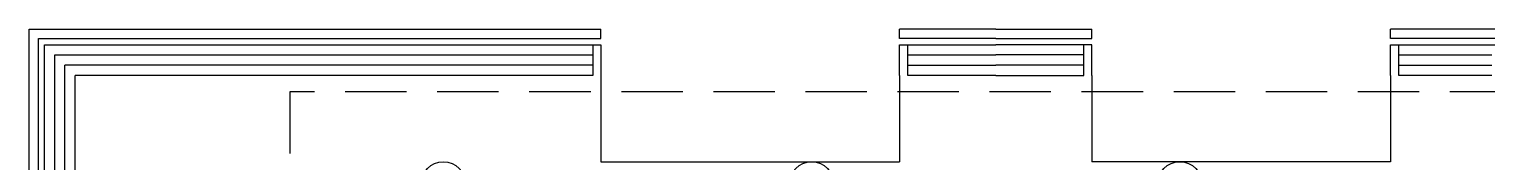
# Model space of a CAD drawing. Header units: millimetres. Extents: x -164841 to 156300, y -101000 to 60475.
# Drawn here: x -139125 to -103496, y 34350 to 37575 of the extents above; entities that cross this region are included whole.
import ezdxf

# ---------------------------------------------------------------- set-up
doc = ezdxf.new("R2010")
doc.units = ezdxf.units.MM
doc.header["$LTSCALE"] = 1200
doc.linetypes.add('s2103a$0$LG5plan$0$HIDDEN', pattern=[0.375, 0.25, -0.125])
for name, color, linetype in [('s2103a$0$deck', 9, 'Continuous'), ('s2103a$0$Furn', 8, 'Continuous'), ('s2103a$0$LG5plan$0$buila', 14, 's2103a$0$LG5plan$0$HIDDEN'), ('s2103a$0$LG5plan$0$stru', 2, 'Continuous'), ('s2103a$0$stru', 2, 'Continuous')]:
    doc.layers.add(name, color=color, linetype=linetype)

# ---------------------------------------------------------------- blocks, each defined once
blk = doc.blocks.new('s2103a$0$A$C6B645AE8')
at = {"layer": 's2103a$0$deck'}
for p, q in [((-10125, 3775), (3850, 3775)), ((-10125, -13875), (-10125, 3775)), ((3850, 3550), (3850, 3775)), ((11150, 3550), (11150, 3775)), ((13500, 3775), (11150, 3775)), ((13500, 3775), (15850, 3775)), ((15850, 3550), (15850, 3775)), ((23150, 3550), (23150, 3775)), ((25975, 3775), (23150, 3775)), ((-9900, -14100), (-9900, 3550)), ((-9900, 3550), (3850, 3550)), ((-9750, 3400), (3850, 3400)), ((-9750, -14250), (-9750, 3400)), ((3650, 3400), (3650, 2650)), ((3850, 3400), (3850, 550)), ((13500, 3550), (11150, 3550)), ((13500, 3550), (15850, 3550)), ((25975, 3550), (23150, 3550)), ((-9500, -14500), (-9500, 3150)), ((-9500, 3150), (3650, 3150)), ((3650, 2900), (-9250, 2900)), ((-9250, -14750), (-9250, 2900)), ((3650, 2650), (-9000, 2650)), ((-9000, -18850), (-9000, 2650)), ((11150, 2650), (11150, 550)), ((15850, 2650), (15850, 550)), ((23150, 2650), (23150, 550)), ((3850, 550), (11150, 550)), ((23150, 550), (15850, 550))]:
    blk.add_line(p, q, dxfattribs=at)
at = {"layer": 's2103a$0$deck', "linetype": 'Continuous'}
for p, q in [((11150, 2650), (11150, 3400)), ((11150, 3400), (13500, 3400)), ((11350, 2650), (11350, 3400)), ((15850, 3400), (13500, 3400)), ((15650, 2650), (15650, 3400)), ((15850, 2650), (15850, 3400)), ((23150, 2650), (23150, 3400)), ((23150, 3400), (25975, 3400)), ((23350, 2650), (23350, 3400)), ((11350, 3150), (13500, 3150)), ((11350, 2900), (13500, 2900)), ((15650, 3150), (13500, 3150)), ((15650, 2900), (13500, 2900)), ((23350, 3150), (25625, 3150)), ((23350, 2900), (25625, 2900)), ((13500, 2650), (11350, 2650)), ((13500, 2650), (15650, 2650)), ((25625, 2650), (23350, 2650))]:
    blk.add_line(p, q, dxfattribs=at)

msp = doc.modelspace()

# ---------------------------------------------------------------- linework, layer by layer
at = {"layer": 's2103a$0$LG5plan$0$buila', "ltscale": 5}
for p, q in [((-102900, 36050), (-132750, 36050)), ((-132750, 36050), (-132750, 14900))]:
    msp.add_line(p, q, dxfattribs=at)
at = {"layer": 's2103a$0$LG5plan$0$stru', "linetype": 'Continuous'}
for centre in [(-120000, 33800), (-111000, 33800)]:
    msp.add_circle(centre, 550, dxfattribs=at)
at = {"layer": 's2103a$0$stru', "linetype": 'Continuous'}
msp.add_circle((-129000, 33800), 550, dxfattribs=at)

# ---------------------------------------------------------------- block references
at = {"layer": 's2103a$0$Furn', "linetype": 'ByBlock'}
msp.add_blockref('s2103a$0$A$C6B645AE8', (-129000, 33800), dxfattribs=at)

doc.saveas('drawing.dxf')
